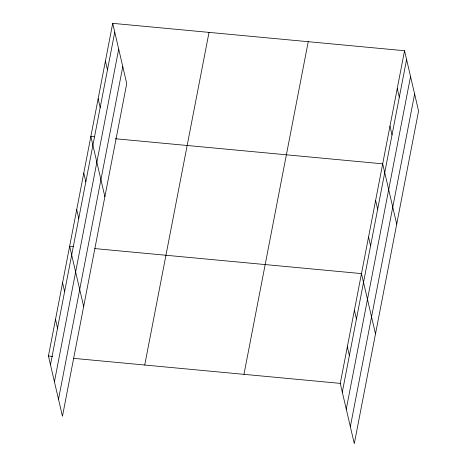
<?xml version="1.0" encoding="UTF-8"?>
<svg xmlns="http://www.w3.org/2000/svg" width="467" height="467" viewBox="0 0 467 467"><rect width="100%" height="100%" fill="white"/><g stroke="black" fill="none" stroke-linecap="round" stroke-linejoin="round"><path stroke-width="0.7" d="M112.71 23.35L126.738 83.622L62.455 416.266L48.428 355.994L112.71 23.35L404.545 50.734L418.572 111.006L354.29 443.65L340.262 383.378L404.545 50.734M50.471 364.774L114.754 32.13M54.423 381.767L118.706 49.123M58.498 399.273L122.78 66.629M144.735 365.031L209.018 32.386M243.961 374.341L308.238 41.697M342.305 392.157L406.588 59.513M346.263 409.15L410.546 76.506M350.338 426.657L414.62 94.013M94.451 136.784L90.855 136.452L104.882 196.718M115.291 138.74L382.689 163.835L396.716 224.107M73.237 246.558L69.641 246.22L83.669 306.492M94.795 248.584L361.476 273.604L375.503 333.876M48.428 355.994L52.742 356.397M73.582 358.352L340.262 383.378M397.259 88.432L399.303 97.212M389.974 126.137L392.017 134.91M375.62 200.425L377.663 209.204M368.551 237.014L370.588 245.794M354.406 310.199L356.449 318.973M347.337 346.788L349.38 355.568M105.425 61.049L107.468 69.828M98.14 98.747L100.183 107.527M83.786 173.041L85.829 181.821M76.711 209.63L78.754 218.41M62.572 282.809L64.615 291.589M55.497 319.405L57.54 328.178"/></g></svg>
